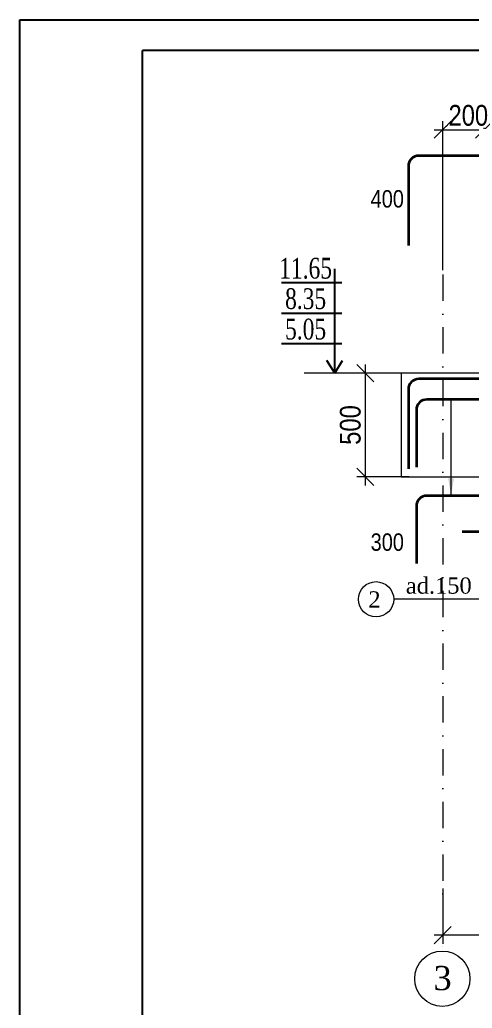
# Model space of a CAD drawing. Header units: millimetres. Extents: x -149347 to 251215, y -2929184 to -2541447.
# Drawn here: x 154722 to 161272, y -2652243 to -2637954 of the extents above; entities that cross this region are included whole.
import ezdxf

# ---------------------------------------------------------------- set-up
doc = ezdxf.new("R2010")
doc.units = ezdxf.units.MM
doc.linetypes.add('DASHDOTX2', pattern=[50.8, 25.4, -12.7, 0, -12.7])
doc.layers.add('oxlar', color=7, linetype='Continuous')
doc.layers.add('ИЧ  РАЗМЕР  0.09', color=143, linetype='Continuous', lineweight=9)
doc.layers.add('размер  0.09', color=141, linetype='Continuous', lineweight=9)
doc.styles.add('400', font='times.ttf', dxfattribs={"width": 0.75, "height": 300})
doc.styles.get("Standard").update_dxf_attribs({"font": 'times.ttf'})
doc.styles.add('style1', font='A3TI(LA).TTF', dxfattribs={"height": 400})
doc.styles.add('style6', font='ARIALN.TTF', dxfattribs={"height": 300})
doc.styles.add('yazitipi', font='ARIALN.TTF')
doc.dimstyles.new('DIM_100', dxfattribs={"dimscale": 100, "dimtxt": 250, "dimasz": 2.5, "dimexe": 1.25, "dimexo": 0.625, "dimtad": 1, "dimdec": 0, "dimtxsty": 'style1', "dimblk": 'OBLIQUE', "dimcen": 2.5, "dimdle": 1.25, "dimclrd": 251, "dimclre": 251, "dimaunit": 1, "dimadec": 3, "dimazin": 0, "dimtfac": 1, "dimtdec": 0, "dimtmove": 1, "dimatfit": 3, "dimfxl": 1.25, "dimlwd": 5, "dimlwe": 5, "dimarcsym": 0})
doc.dimstyles.new('sevda', dxfattribs={"dimscale": 100, "dimtxt": 2.8, "dimasz": 2.5, "dimexe": 1.25, "dimexo": 0.625, "dimtad": 1, "dimtxsty": 'yazitipi', "dimblk": 'OBLIQUE', "dimcen": 2.5, "dimclrd": 253, "dimclre": 253, "dimclrt": 73, "dimaunit": 1, "dimadec": 3, "dimazin": 0, "dimtfac": 1, "dimtmove": 1, "dimatfit": 3, "dimfxl": 1, "dimlwd": 9, "dimlwe": 9, "dimarcsym": 0})

# ---------------------------------------------------------------- blocks, each defined once
blk = doc.blocks.new('mekteb')
at = {"color": 0, "lineweight": 25}
for p, q in [((99643, -1821466), (139843, -1821466)), ((99643, -1849866), (99643, -1821466))]:
    blk.add_line(p, q, dxfattribs=at)
at = {"color": 0, "lineweight": 25, "ltscale": 15}
for p in [(101643, -1849366), (139343, -1821966)]:
    blk.add_line(p, (101643, -1821966), dxfattribs=at)
blk = doc.blocks.new('_Oblique')
at = {"color": 0, "linetype": 'ByBlock', "lineweight": -2}
blk.add_line((-0.5, -0.5), (0.5, 0.5), dxfattribs=at)
blk = doc.blocks.new('*D1042')
at = {"color": 251, "lineweight": 5, "ltscale": 15, "transparency": 16777216}
for p, q in [((160844, -2641574), (160844, -2639418)), ((161444, -2641574), (161444, -2639418))]:
    blk.add_line(p, q, dxfattribs=at)
at = {"color": 251, "linetype": 'ByBlock', "lineweight": 5, "ltscale": 15, "transparency": 16777216}
blk.add_line((160719, -2639543), (161569, -2639543), dxfattribs=at)
at = {"layer": 'Defpoints', "color": 0, "lineweight": 15, "ltscale": 15, "transparency": 16777216}
for p in [(160844, -2641637), (161444, -2641637)]:
    blk.add_point(p, dxfattribs=at)
at = {"color": 0, "lineweight": 15, "ltscale": 15, "transparency": 16777216, "insert": (161215, -2639338), "char_height": 300, "attachment_point": 5, "style": 'style6', "bg_fill": 3, "box_fill_scale": 1.1, "bg_fill_color": 9, "bg_fill_true_color": 13158600, "bg_fill_transparency": 0}
blk.add_mtext('200', dxfattribs=at)
at = {"layer": 'Defpoints', "color": 0, "lineweight": 15, "ltscale": 15, "transparency": 16777216}
blk.add_point((161444, -2639543), dxfattribs=at)
at = {"color": 251, "lineweight": 5, "ltscale": 15, "transparency": 16777216, "xscale": 250, "yscale": 250, "zscale": 250, "rotation": 180}
blk.add_blockref('_Oblique', (160844, -2639543), dxfattribs=at)
at = {"color": 251, "lineweight": 5, "ltscale": 15, "transparency": 16777216, "xscale": 250, "yscale": 250, "zscale": 250}
blk.add_blockref('_Oblique', (161444, -2639543), dxfattribs=at)
blk = doc.blocks.new('*D1043')
at = {"color": 251, "lineweight": 5, "ltscale": 15, "transparency": 16777216}
for p, q in [((160844, -2650514), (160844, -2651313)), ((178844, -2650505), (178844, -2651313))]:
    blk.add_line(p, q, dxfattribs=at)
at = {"color": 251, "linetype": 'ByBlock', "lineweight": 5, "ltscale": 15, "transparency": 16777216}
blk.add_line((178969, -2651188), (160719, -2651188), dxfattribs=at)
at = {"layer": 'Defpoints', "color": 0, "lineweight": 15, "ltscale": 15, "transparency": 16777216}
for p in [(160844, -2650452), (178844, -2650443), (160844, -2651188)]:
    blk.add_point(p, dxfattribs=at)
at = {"color": 251, "lineweight": 5, "ltscale": 15, "transparency": 16777216, "xscale": 250, "yscale": 250, "zscale": 250, "rotation": 180}
blk.add_blockref('_Oblique', (160844, -2651188), dxfattribs=at)
at = {"color": 251, "lineweight": 5, "ltscale": 15, "transparency": 16777216, "xscale": 250, "yscale": 250, "zscale": 250}
blk.add_blockref('_Oblique', (178844, -2651188), dxfattribs=at)
at = {"color": 0, "lineweight": 15, "ltscale": 15, "transparency": 16777216, "insert": (169844, -2650973), "char_height": 300, "attachment_point": 5, "style": 'style6', "bg_fill": 3, "box_fill_scale": 1.1, "bg_fill_color": 9, "bg_fill_true_color": 13158600, "bg_fill_transparency": 0}
blk.add_mtext('6000', dxfattribs=at)
blk = doc.blocks.new('*D1044')
at = {"color": 251, "linetype": 'ByBlock', "lineweight": 5, "ltscale": 15, "transparency": 16777216}
blk.add_line((159724, -2642937), (159724, -2644687), dxfattribs=at)
at = {"color": 251, "lineweight": 5, "ltscale": 15, "transparency": 16777216}
for p, q in [((160144, -2643062), (159599, -2643062)), ((160360, -2644562), (159599, -2644562))]:
    blk.add_line(p, q, dxfattribs=at)
at = {"layer": 'Defpoints', "color": 0, "lineweight": 15, "ltscale": 15, "transparency": 16777216}
for p in [(160206, -2643062), (159724, -2644562), (160423, -2644562)]:
    blk.add_point(p, dxfattribs=at)
at = {"color": 251, "lineweight": 5, "ltscale": 15, "transparency": 16777216, "xscale": 250, "yscale": 250, "zscale": 250}
for p, rotation in [((159724, -2643062), 90), ((159724, -2644562), 270)]:
    blk.add_blockref('_Oblique', p, dxfattribs=dict(at, rotation=rotation))
at = {"color": 0, "lineweight": 15, "ltscale": 15, "transparency": 16777216, "insert": (159508, -2643812), "char_height": 300, "attachment_point": 5, "rotation": 90, "style": 'style6', "bg_fill": 3, "box_fill_scale": 1.1, "bg_fill_color": 9, "bg_fill_true_color": 13158600, "bg_fill_transparency": 0}
blk.add_mtext('500', dxfattribs=at)

msp = doc.modelspace()

# ---------------------------------------------------------------- linework, layer by layer
at = {"color": 7, "lineweight": 35, "ltscale": 80}
for p, q in [((160347.79433, -2640069.55969), (160347.79433, -2641217.23927)), ((160463.68815, -2644984.38845), (160463.68815, -2645812.72395)), ((161128.44134, -2645353.46799), (163228.44134, -2645353.46799))]:
    msp.add_line(p, q, dxfattribs=at)
at = {"color": 1, "linetype": 'DASHDOTX2', "lineweight": 13, "ltscale": 15}
msp.add_line((160843.92793, -2641636.7524), (160843.92793, -2651424.42211), dxfattribs=at)
at = {"color": 7}
for p, q in [((159384.31026, -2641758.89649), (158511.17324, -2641758.89649)), ((159384.31026, -2642198.99473), (158511.17324, -2642198.99473)), ((159384.31026, -2642639.09297), (158511.17324, -2642639.09297))]:
    msp.add_line(p, q, dxfattribs=at)
at = {"color": 1, "lineweight": 15, "ltscale": 15}
msp.add_line((160243.92793, -2643062.4882), (158836.62845, -2643062.4882), dxfattribs=at)
msp.add_lwpolyline([(160243.92793, -2644562.4882), (161443.92793, -2644562.4882), (161443.92793, -2643062.4882), (160243.92793, -2643062.4882)], close=True, dxfattribs=at)
at = {"color": 7, "lineweight": 35, "ltscale": 80}
for points in [[(176034.54308, -2648312.4882), (174236.22283, -2648312.4882), (163845.73135, -2643145.63325), (160497.79433, -2643145.63325)], [(165890.97723, -2644247.88843), (164281.00829, -2643442.90396), (160613.68815, -2643442.90396)], [(166159.30539, -2645773.537), (164281.00829, -2644834.38845), (160613.68815, -2644834.38845)]]:
    msp.add_lwpolyline(points, dxfattribs=at)
for centre in [(160497.79433, -2640069.55969), (160613.68815, -2644984.38845)]:
    msp.add_arc(centre, 150, 90, 180, dxfattribs=at)
at = {"layer": 'oxlar', "color": 2, "lineweight": 13}
msp.add_circle((160838.51416, -2651815.52125), 400, dxfattribs=at)
at = {"layer": 'ИЧ  РАЗМЕР  0.09'}
msp.add_circle((159880.16878, -2646331.08386), 254.66248, dxfattribs=at)

# ---------------------------------------------------------------- block references
at = {"color": 7, "lineweight": 15, "xscale": 0.8889158819132976, "yscale": 0.8889158819132976, "zscale": 0.8889158819132976}
msp.add_blockref('mekteb', (66147.25871, -1018824.5597), dxfattribs=at)

# ---------------------------------------------------------------- texts
at = {"color": 7, "char_height": 300, "attachment_point": 5, "style": '400'}
for s, insert in [('{\\fTimes New Roman|b0|i0|c238|p18;11.65}', (158859.89614, -2641548.57098)), ('{\\fTimes New Roman|b0|i0|c238|p18;8.35}', (158859.89614, -2641988.66922)), ('{\\fTimes New Roman|b0|i0|c238|p18;5.05}', (158859.89614, -2642428.76746))]:
    msp.add_mtext(s, dxfattribs=dict(at, insert=insert))
at = {"layer": 'oxlar', "color": 2, "lineweight": 13, "insert": (160315.45138, -2651630.83329), "char_height": 350, "width": 1053.9061059, "attachment_point": 1}
msp.add_mtext('\\pxqc;3', dxfattribs=at)
at = {"layer": 'ИЧ  РАЗМЕР  0.09', "char_height": 252, "attachment_point": 5, "style": 'style6'}
for s, insert in [('{\\fArial Narrow|b0|i0|c238|p34;400}', (160041.8117, -2640544.70374)), ('{\\fArial Narrow|b0|i0|c238|p34;300}', (160041.8117, -2645506.44123))]:
    msp.add_mtext(s, dxfattribs=dict(at, insert=insert))
at = {"layer": 'размер  0.09', "char_height": 234.36, "attachment_point": 3}
for s, insert in [('аd.150', (161264.40958, -2646015.69671)), ('{\\fTimes New Roman|b0|i0|c238|p18;2}', (159945.01147, -2646215.93834))]:
    msp.add_mtext(s, dxfattribs=dict(at, insert=insert))

# ---------------------------------------------------------------- leaders
at = {"color": 1, "lineweight": 15, "ltscale": 15}
msp.add_leader([(160965.63218, -2644834.38845), (160965.63218, -2643442.90396)], dimstyle='sevda', override={"dimgap": 0.625, "dimtad": 0}, dxfattribs=at)
at = {"color": 7, "lineweight": 15, "ltscale": 80}
msp.add_leader([(161677.21374, -2644834.38845), (161404.69838, -2646331.08386), (160134.83126, -2646331.08386)], dimstyle='DIM_100', override={"dimtad": 0}, dxfattribs=at)

# ---------------------------------------------------------------- next in the draw order: dimensions: what is measured, and where the dimension line sits
at = {"color": 7, "lineweight": 15, "ltscale": 15}
for base, p1, p2, picture, middle in [((161443.92793, -2639542.56054), (160843.92793, -2641636.7524), (161443.92793, -2641636.7524), '*D1042', (161214.61409, -2639553.4021)), ((160843.92793, -2651188.42812), (178843.92793, -2650442.7839), (160843.92793, -2650451.64813), '*D1043', (169843.92793, -2651188.42812))]:
    dim = msp.add_linear_dim(base=base, p1=p1, p2=p2, angle=180, dimstyle='DIM_100', override={"dimlfac": 0.333333, "dimtxsty": 'style6', "dimfxl": 200, "dimfxlon": 1, "dimtfill": 1, "dimtfillclr": 256, "dimarcsym": 1}, dxfattribs=at)
    dim.commit()
    dim.dimension.update_dxf_attribs({"geometry": picture, "text_midpoint": middle, "dimtype": 160})
dim = msp.add_linear_dim(base=(159723.70585, -2644562.4882), p1=(160206.17476, -2643062.4882), p2=(160422.87942, -2644562.4882), angle=90, dimstyle='DIM_100', override={"dimlfac": 0.333333, "dimtxsty": 'style6', "dimfxl": 200, "dimfxlon": 1, "dimtfill": 1, "dimtfillclr": 256, "dimarcsym": 1}, dxfattribs=at)
dim.commit()
dim.dimension.update_dxf_attribs({"geometry": '*D1044', "text_midpoint": (159508.03395, -2643812.4882)})

# ---------------------------------------------------------------- next in the draw order: linework, layer by layer
at = {"color": 0}
msp.add_line((159281.08268, -2643062.4882), (159281.08268, -2641556.85523), dxfattribs=at)
at = {"color": 7, "lineweight": 35, "ltscale": 80}
for p, q in [((160347.79433, -2643295.63325), (160347.79433, -2644443.31283)), ((160463.68815, -2643592.90396), (160463.68815, -2644421.23947))]:
    msp.add_line(p, q, dxfattribs=at)
msp.add_lwpolyline([(176336.22283, -2645086.41464), (174236.22283, -2645086.41464), (163845.73135, -2639919.55969), (160497.79433, -2639919.55969)], dxfattribs=at)
at = {"color": 7, "ltscale": 15}
for points in [[(159281.08268, -2643062.4882), (159168.82588, -2642880.78693)], [(159281.08268, -2643062.4882), (159393.33949, -2642880.78693)]]:
    msp.add_lwpolyline(points, dxfattribs=at)
at = {"color": 7, "lineweight": 35, "ltscale": 80}
for centre in [(160497.79433, -2643295.63325), (160613.68815, -2643592.90396)]:
    msp.add_arc(centre, 150, 90, 180, dxfattribs=at)

doc.saveas('drawing.dxf')
